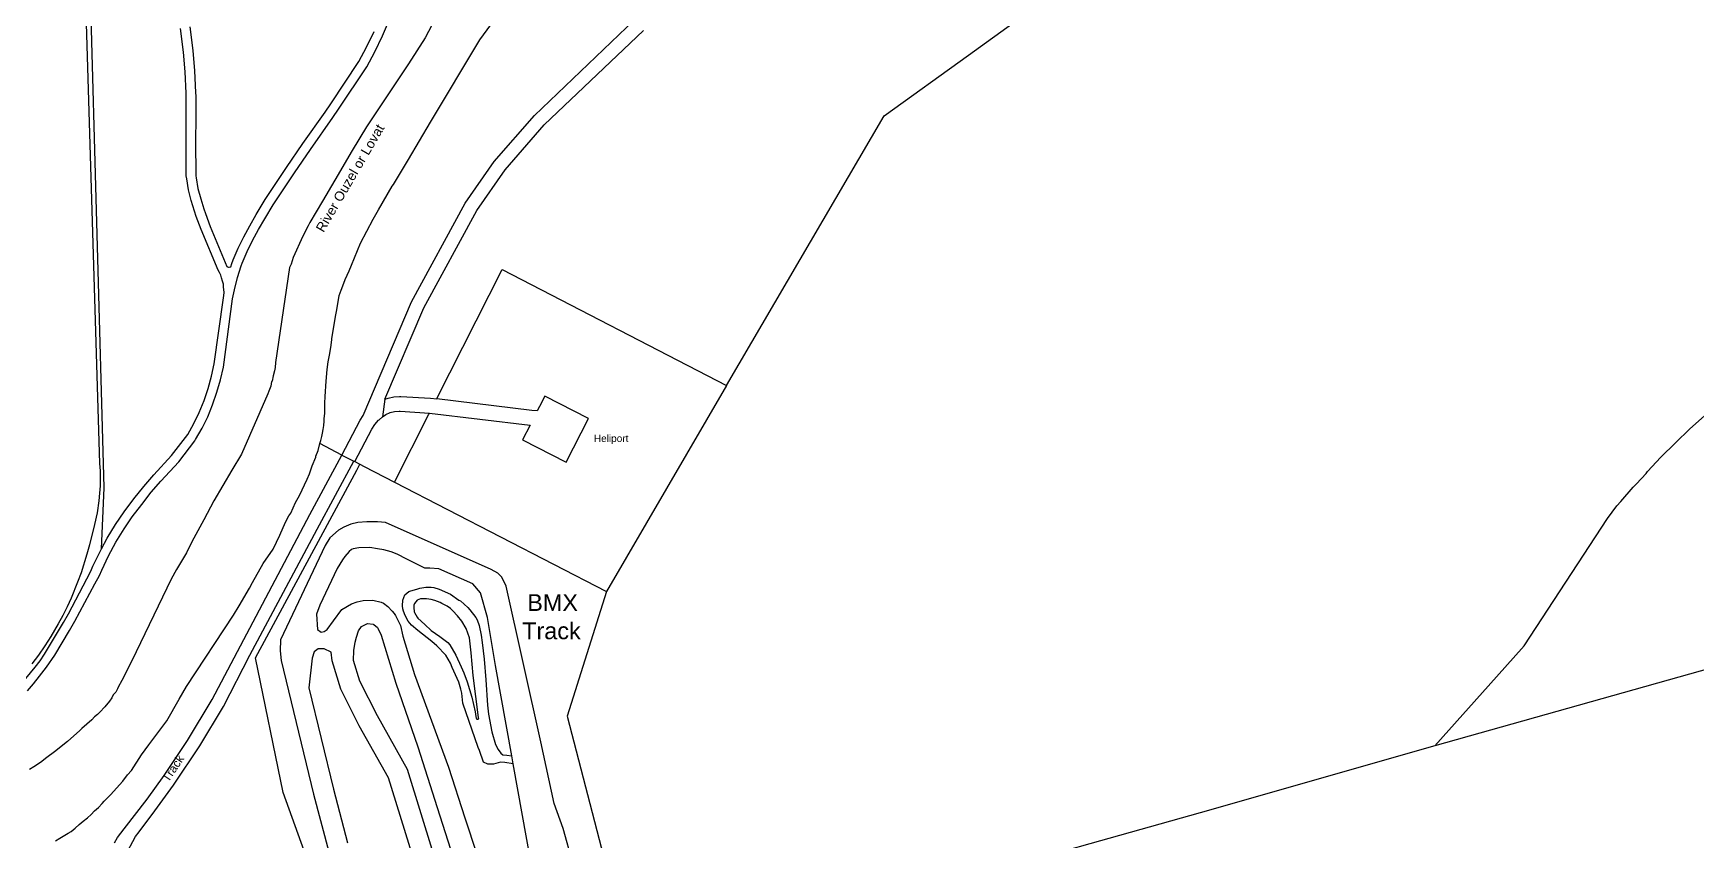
# Model space of a CAD drawing. Header units: millimetres. Extents: x 111502 to 977541, y 8702 to 1044108.
# Drawn here: x 974512.2 to 974859.9, y 476488.6 to 476657.3 of the extents above; entities that cross this region are included whole.
import ezdxf

# ---------------------------------------------------------------- set-up
doc = ezdxf.new("R2010")
doc.units = ezdxf.units.MM
doc.header["$LTSCALE"] = 0.25
doc.layers.add('X HVSS Site Background', color=8, linetype='Continuous')
doc.styles.add('OS Master Map$1$Standard', font='txt')

# ---------------------------------------------------------------- blocks, each defined once
blk = doc.blocks.new('OS MAP')
at = {"layer": 'X HVSS Site Background', "flags": 128}
for points in [[(488304.7, 241212.25), (488307.85, 241108.8), (488307.85, 241108.8), (488307.95, 241107.25), (488307.95, 241107.25), (488307.95, 241104.1), (488307.95, 241104.1), (488307.85, 241102.55), (488307.85, 241102.55), (488307.7, 241100.95), (488307.7, 241100.95), (488307.35, 241098.45), (488307.35, 241098.45), (488306.8, 241096), (488306.8, 241096), (488305.7, 241091.75), (488305.7, 241091.75), (488305.15, 241089.8), (488305.15, 241089.8), (488303.95, 241085.9), (488303.95, 241085.9), (488303.25, 241083.95), (488303.25, 241083.95), (488301.9, 241080.65), (488301.9, 241080.65), (488301.05, 241078.8), (488301.05, 241078.8), (488300.15, 241077), (488300.15, 241077), (488299.2, 241075.25), (488299.2, 241075.25), (488297.65, 241072.6), (488297.65, 241072.6), (488296.4, 241070.65), (488296.4, 241070.65), (488295.05, 241068.75), (488295.05, 241068.75), (488293.65, 241066.9)], [(488292.75, 241061.25), (488294.05, 241062.75), (488294.05, 241062.75), (488295.3, 241064.3), (488295.3, 241064.3), (488296.75, 241066.2), (488296.75, 241066.2), (488298.45, 241068.7), (488298.45, 241068.7), (488301.55, 241073.85), (488301.55, 241073.85), (488302.65, 241075.8), (488302.65, 241075.8), (488306.85, 241083.6), (488306.85, 241083.6), (488307.8, 241085.35), (488307.8, 241085.35), (488308.3, 241086.5), (488308.3, 241086.5), (488309.7, 241089.45), (488309.7, 241089.45), (488311.25, 241092.3), (488311.25, 241092.3), (488312.95, 241095.1), (488312.95, 241095.1), (488314.65, 241097.6), (488314.65, 241097.6), (488316.65, 241100.2), (488316.65, 241100.2), (488318.65, 241102.75), (488318.65, 241102.75), (488320.65, 241105.05), (488320.65, 241105.05), (488324.4, 241109.15), (488324.4, 241109.15), (488327.75, 241113.5), (488327.75, 241113.5), (488327.9, 241113.75), (488327.9, 241113.75), (488329.25, 241116.15), (488329.25, 241116.15), (488330.45, 241118.55), (488330.45, 241118.55), (488331.45, 241121.05), (488331.45, 241121.05), (488332.35, 241123.65), (488332.35, 241123.65), (488333.1, 241126.25), (488333.1, 241126.25), (488333.7, 241128.9), (488333.7, 241128.9), (488335.65, 241143.15), (488335.65, 241143.15), (488336.05, 241145.05), (488336.05, 241145.05), (488336.65, 241147.6), (488336.65, 241147.6), (488337.45, 241150.05), (488337.45, 241150.05), (488337.65, 241150.65), (488337.65, 241150.65), (488338.65, 241153.05), (488338.65, 241153.05), (488339.8, 241155.35), (488339.8, 241155.35), (488341.05, 241157.65), (488341.05, 241157.65), (488342.35, 241159.9), (488342.35, 241159.9), (488344.15, 241162.8), (488344.15, 241162.8), (488346.35, 241166.15), (488346.35, 241166.15), (488348.6, 241169.5), (488348.6, 241169.5), (488351.95, 241174.4), (488351.95, 241174.4), (488356.6, 241181.05), (488356.6, 241181.05), (488357.8, 241182.8), (488357.8, 241182.8), (488363.7, 241191.65), (488363.7, 241191.65), (488365.4, 241194.8), (488365.4, 241194.8), (488367, 241198.15), (488367, 241198.15), (488368.45, 241201.55)], [(488326.7, 241200), (488327.35, 241195.05), (488327.35, 241195.05), (488327.7, 241190.8), (488327.7, 241190.8), (488327.9, 241186.3), (488327.9, 241186.3), (488327.95, 241185.55), (488327.95, 241185.55), (488327.95, 241180.9), (488327.95, 241180.9), (488327.9, 241176.2), (488327.9, 241176.2), (488327.95, 241168.9), (488327.95, 241168.9), (488328, 241168.45), (488328, 241168.45), (488328.4, 241166.25), (488328.4, 241166.25), (488329, 241164.1), (488329, 241164.1), (488329.65, 241161.95), (488329.65, 241161.95), (488329.95, 241161), (488329.95, 241161), (488330.95, 241158.3), (488330.95, 241158.3), (488334.45, 241149.95), (488334.45, 241149.95), (488334.6, 241149.85), (488334.6, 241149.85), (488334.8, 241149.8), (488334.8, 241149.8), (488334.95, 241149.8), (488334.95, 241149.8), (488335.25, 241149.85), (488335.25, 241149.85), (488335.5, 241150.55), (488335.5, 241150.55), (488335.75, 241151.3), (488335.75, 241151.3), (488336.8, 241153.75), (488336.8, 241153.75), (488337.95, 241156.15), (488337.95, 241156.15), (488339.25, 241158.45), (488339.25, 241158.45), (488340.55, 241160.8), (488340.55, 241160.8), (488342.45, 241163.9), (488342.45, 241163.9), (488344.65, 241167.25), (488344.65, 241167.25), (488346.9, 241170.6), (488346.9, 241170.6), (488350.35, 241175.6), (488350.35, 241175.6), (488355, 241182.2), (488355, 241182.2), (488356.15, 241183.9), (488356.15, 241183.9), (488362.05, 241192.8), (488362.05, 241192.8), (488363.6, 241195.75), (488363.6, 241195.75), (488365.2, 241199.05)], [(488353.9, 241112.95), (488354.1, 241113.6), (488354.1, 241113.6), (488354.3, 241114.4), (488354.3, 241114.4), (488354.4, 241115.1), (488354.4, 241115.1), (488354.6, 241115.9), (488354.6, 241115.9), (488354.7, 241116.7), (488354.7, 241116.7), (488354.8, 241117.6), (488354.8, 241117.6), (488354.8, 241118.2), (488354.8, 241118.2), (488354.9, 241119.2), (488354.9, 241119.2), (488354.9, 241121.5), (488354.9, 241121.5), (488355, 241122.6), (488355, 241122.6), (488355, 241122.8), (488355, 241122.8), (488355.2, 241126), (488355.2, 241126), (488355.4, 241128.4), (488355.4, 241128.4), (488355.6, 241130), (488355.6, 241130), (488355.9, 241131.4), (488355.9, 241131.4), (488356.2, 241133), (488356.2, 241133), (488356.4, 241134.6), (488356.4, 241134.6), (488356.4, 241134.9), (488356.4, 241134.9), (488357.2, 241139.8), (488357.2, 241139.8), (488357.4, 241140.9), (488357.4, 241140.9), (488357.9, 241143.9), (488357.9, 241143.9), (488358.3, 241145), (488358.3, 241145), (488359.1, 241147), (488359.1, 241147), (488359.2, 241147.2), (488359.2, 241147.2), (488360, 241149), (488360, 241149), (488360.5, 241150.2), (488360.5, 241150.2), (488362.4, 241154.8), (488362.4, 241154.8), (488365, 241159.8), (488365, 241159.8), (488366.1, 241161.8), (488366.1, 241161.8), (488369, 241166.7), (488369, 241166.7), (488369.3, 241167.1), (488369.3, 241167.1), (488372.4, 241172.3), (488372.4, 241172.3), (488377, 241180.1), (488377, 241180.1), (488387.3, 241197.3), (488387.3, 241197.3), (488389.6, 241200.4)], [(488358.44, 241110.53), (488362.3, 241117.8), (488362.3, 241117.8), (488362.92, 241118.77), (488362.92, 241118.77), (488373.05, 241142.56), (488373.05, 241142.56), (488384.23, 241163.16), (488384.23, 241163.16), (488390.32, 241171.88), (488390.32, 241171.88), (488398.71, 241181.5), (488398.71, 241181.5), (488419.55, 241201.37)], [(488367.48, 241122.19), (488375.63, 241141.31), (488375.63, 241141.31), (488386.67, 241161.65), (488386.67, 241161.65), (488392.58, 241170.12), (488392.58, 241170.12), (488400.78, 241179.52), (488400.78, 241179.52), (488421.49, 241199.26)], [(488378.6, 241202.9), (488375.9, 241197.7), (488375.9, 241197.7), (488372.4, 241192.3), (488372.4, 241192.3), (488363.6, 241179.1), (488363.6, 241179.1), (488360.6, 241174.2), (488360.6, 241174.2), (488357, 241168), (488357, 241168), (488354.4, 241163.6), (488354.4, 241163.6), (488351.8, 241159.1), (488351.8, 241159.1), (488351.4, 241158.4), (488351.4, 241158.4), (488350.3, 241156.3), (488350.3, 241156.3), (488348.3, 241151.8), (488348.3, 241151.8), (488347.9, 241150.4), (488347.9, 241150.4), (488347.5, 241149.7), (488347.5, 241149.7), (488344.6, 241129.9), (488344.6, 241129.9), (488344.5, 241128.8), (488344.5, 241128.8), (488344.4, 241128.1), (488344.4, 241128.1), (488344.1, 241127.1), (488344.1, 241127.1), (488343.9, 241126), (488343.9, 241126), (488343.8, 241125.9), (488343.8, 241125.9), (488343.6, 241124.9), (488343.6, 241124.9), (488343.2, 241123.9), (488343.2, 241123.9), (488343, 241123.3), (488343, 241123.3), (488337.5, 241110.7), (488337.5, 241110.7), (488335.5, 241107.4), (488335.5, 241107.4), (488331.7, 241101), (488331.7, 241101), (488329.6, 241097), (488329.6, 241097), (488327.1, 241092.4), (488327.1, 241092.4), (488326, 241090.1), (488326, 241090.1), (488323.9, 241086.6), (488323.9, 241086.6), (488322.8, 241084.6), (488322.8, 241084.6), (488314.6, 241067.5), (488314.6, 241067.5), (488312.5, 241063.4), (488312.5, 241063.4), (488311.7, 241062), (488311.7, 241062), (488311.6, 241061.7), (488311.6, 241061.7), (488311.2, 241061), (488311.2, 241061), (488310.7, 241060.4), (488310.7, 241060.4), (488310.4, 241059.8), (488310.4, 241059.8), (488309.9, 241059.1), (488309.9, 241059.1), (488308.9, 241057.9), (488308.9, 241057.9), (488308.7, 241057.7), (488308.7, 241057.7), (488308.1, 241057), (488308.1, 241057), (488307.4, 241056.3), (488307.4, 241056.3), (488306.8, 241055.8), (488306.8, 241055.8), (488306.2, 241055.2), (488306.2, 241055.2), (488304.1, 241053.4), (488304.1, 241053.4), (488303.7, 241053), (488303.7, 241053), (488301.1, 241050.7), (488301.1, 241050.7), (488298.4, 241048.5), (488298.4, 241048.5), (488296.8, 241047.3), (488296.8, 241047.3), (488295.5, 241046.3), (488295.5, 241046.3), (488294.1, 241045.4), (488294.1, 241045.4), (488293.2, 241044.8)], [(488471.85, 241181.4), (488489.48, 241194.09), (488489.48, 241194.09), (488500, 241201.65), (488500, 241201.65), (488507.52, 241207.05), (488507.52, 241207.05), (488511.27, 241209.73), (488511.27, 241209.73), (488513.45, 241211.3), (488513.45, 241211.3), (488513.26, 241222.4), (488513.26, 241222.4), (488513.2, 241225.5), (488513.2, 241225.5), (488514.16, 241226.56), (488514.16, 241226.56), (488541.06, 241256.04)], [(488308.25, 241090.95), (488308.8, 241103.7), (488308.8, 241103.7), (488305.9, 241209.6), (488305.9, 241209.6), (488303.55, 241229), (488303.55, 241229), (488304.15, 241234.5), (488304.15, 241234.5), (488314.2, 241247.65)], [(488308.25, 241090.95), (488309.45, 241093.2), (488309.45, 241093.2), (488311.15, 241096), (488311.15, 241096), (488313, 241098.7), (488313, 241098.7), (488315, 241101.35), (488315, 241101.35), (488317.05, 241103.95), (488317.05, 241103.95), (488319.15, 241106.4), (488319.15, 241106.4), (488322.9, 241110.45), (488322.9, 241110.45), (488326.25, 241114.8), (488326.25, 241114.8), (488327.5, 241117.1), (488327.5, 241117.1), (488328.65, 241119.45), (488328.65, 241119.45), (488329.7, 241121.95), (488329.7, 241121.95), (488330.55, 241124.45), (488330.55, 241124.45), (488331.25, 241127), (488331.25, 241127), (488331.8, 241129.6), (488331.8, 241129.6), (488333.7, 241143.4), (488333.7, 241143.4), (488333.8, 241143.9), (488333.8, 241143.9), (488333.85, 241144.5), (488333.85, 241144.5), (488333.75, 241145.7), (488333.75, 241145.7), (488333.7, 241146.25), (488333.7, 241146.25), (488333.55, 241146.85), (488333.55, 241146.85), (488333.35, 241147.55), (488333.35, 241147.55), (488333.15, 241148.1), (488333.15, 241148.1), (488332.9, 241148.65), (488332.9, 241148.65), (488332.6, 241149.15), (488332.6, 241149.15), (488329.05, 241157.65), (488329.05, 241157.65), (488328.05, 241160.4), (488328.05, 241160.4), (488327, 241163.7), (488327, 241163.7), (488326.45, 241165.95), (488326.45, 241165.95), (488326.05, 241168.25), (488326.05, 241168.25), (488325.95, 241168.9), (488325.95, 241168.9), (488325.9, 241176.2), (488325.9, 241176.2), (488325.95, 241180.85), (488325.95, 241180.85), (488325.95, 241185.5), (488325.95, 241185.5), (488325.9, 241186.15), (488325.9, 241186.15), (488325.7, 241190.6), (488325.7, 241190.6), (488325.35, 241194.75), (488325.35, 241194.75), (488324.75, 241199.65)], [(488438.85, 241125.1), (488471.85, 241181.4)], [(488378.32, 241122.29), (488378.35, 241122.35), (488378.35, 241122.35), (488392, 241149.3), (488392, 241149.3), (488438.85, 241125.1)], [(488586.9, 241049.8), (488599.8, 241064.2), (488599.8, 241064.2), (488605.6, 241070.7), (488605.6, 241070.7), (488623, 241097.3), (488623, 241097.3), (488625, 241099.9), (488625, 241099.9), (488625.8, 241100.8), (488625.8, 241100.8), (488628.4, 241103.8), (488628.4, 241103.8), (488629.1, 241104.55), (488629.1, 241104.55), (488631.1, 241106.7), (488631.1, 241106.7), (488631.4, 241107.1), (488631.4, 241107.1), (488634.2, 241110.1), (488634.2, 241110.1), (488637.2, 241113.1), (488637.2, 241113.1), (488640.2, 241116), (488640.2, 241116), (488643.3, 241118.7)], [(488367.48, 241122.19), (488367, 241118.55)], [(488367.48, 241122.19), (488368.15, 241122.45), (488368.15, 241122.45), (488369.35, 241122.7), (488369.35, 241122.7), (488370.55, 241122.8), (488370.55, 241122.8), (488370.8, 241122.8), (488370.8, 241122.8), (488377, 241122.45), (488377, 241122.45), (488378.32, 241122.29)], [(488376.78, 241119.31), (488397.8, 241116.8), (488397.8, 241116.8), (488396.25, 241113.7), (488396.25, 241113.7), (488405.35, 241109.05), (488405.35, 241109.05), (488410, 241118.2), (488410, 241118.2), (488400.9, 241122.85), (488400.9, 241122.85), (488399.8, 241120.7), (488399.8, 241120.7), (488399.3, 241119.75), (488399.3, 241119.75), (488398.15, 241119.85), (488398.15, 241119.85), (488378.32, 241122.29)], [(488438.85, 241125.1), (488413.8, 241082.05)], [(488361.18, 241109.16), (488364.75, 241115.95), (488364.75, 241115.95), (488365.4, 241116.9), (488365.4, 241116.9), (488366.15, 241117.8), (488366.15, 241117.8), (488366.3, 241117.9), (488366.3, 241117.9), (488367, 241118.55)], [(488367, 241118.55), (488367.7, 241119), (488367.7, 241119), (488368.55, 241119.4), (488368.55, 241119.4), (488369.5, 241119.65), (488369.5, 241119.65), (488370.45, 241119.7), (488370.45, 241119.7), (488370.65, 241119.7), (488370.65, 241119.7), (488376.78, 241119.31)], [(488369.45, 241104.89), (488376.65, 241119.05), (488376.65, 241119.05), (488376.78, 241119.31)], [(488298.6, 241029.9), (488299.5, 241030.5), (488299.5, 241030.5), (488301.3, 241031.5), (488301.3, 241031.5), (488301.9, 241031.9), (488301.9, 241031.9), (488302.7, 241032.6), (488302.7, 241032.6), (488303.6, 241033.3), (488303.6, 241033.3), (488304.4, 241034), (488304.4, 241034), (488305.3, 241034.7), (488305.3, 241034.7), (488306.1, 241035.4), (488306.1, 241035.4), (488306.8, 241036.2), (488306.8, 241036.2), (488307.6, 241036.9), (488307.6, 241036.9), (488308.4, 241037.7), (488308.4, 241037.7), (488308.8, 241038.2), (488308.8, 241038.2), (488310.2, 241039.6), (488310.2, 241039.6), (488311.4, 241040.9), (488311.4, 241040.9), (488312.7, 241042.4), (488312.7, 241042.4), (488313.7, 241043.7), (488313.7, 241043.7), (488314.5, 241044.6), (488314.5, 241044.6), (488316.6, 241047.9), (488316.6, 241047.9), (488318.1, 241050), (488318.1, 241050), (488321.9, 241055), (488321.9, 241055), (488324.5, 241059.5), (488324.5, 241059.5), (488326, 241062.2), (488326, 241062.2), (488335.8, 241077.1), (488335.8, 241077.1), (488337, 241079), (488337, 241079), (488339.2, 241082.7), (488339.2, 241082.7), (488339.8, 241083.9), (488339.8, 241083.9), (488342, 241087.9), (488342, 241087.9), (488344.1, 241090.9), (488344.1, 241090.9), (488345.5, 241093.8), (488345.5, 241093.8), (488346.7, 241096.5), (488346.7, 241096.5), (488347.4, 241097.8), (488347.4, 241097.8), (488347.8, 241098.4), (488347.8, 241098.4), (488348.8, 241100.6), (488348.8, 241100.6), (488349.6, 241102.1), (488349.6, 241102.1), (488351.2, 241105.5), (488351.2, 241105.5), (488351.7, 241106.6), (488351.7, 241106.6), (488352.3, 241108.3), (488352.3, 241108.3), (488353, 241110.1), (488353, 241110.1), (488353, 241110.3), (488353, 241110.3), (488353.5, 241111.5), (488353.5, 241111.5), (488353.9, 241112.95)], [(488358.44, 241110.53), (488353.9, 241112.95)], [(488310.95, 241029.5), (488311.6, 241030.65), (488311.6, 241030.65), (488313, 241032.45), (488313, 241032.45), (488317.75, 241038.65), (488317.75, 241038.65), (488321.3, 241043.6), (488321.3, 241043.6), (488326.2, 241050.9), (488326.2, 241050.9), (488331.39, 241059.43), (488331.39, 241059.43), (488351.75, 241098.1), (488351.75, 241098.1), (488358.44, 241110.53)], [(488313.15, 241026.8), (488315.35, 241030.85), (488315.35, 241030.85), (488316.1, 241031.8), (488316.1, 241031.8), (488319.4, 241036.2), (488319.4, 241036.2), (488323.25, 241041.55), (488323.25, 241041.55), (488328.8, 241049.8), (488328.8, 241049.8), (488333.7, 241057.99), (488333.7, 241057.99), (488339.25, 241068.7), (488339.25, 241068.7), (488353.3, 241095.05), (488353.3, 241095.05), (488361, 241109.25)], [(488379.09, 241001.65), (488377.7, 241006.55), (488377.7, 241006.55), (488354.7, 241016.4), (488354.7, 241016.4), (488346.2, 241040.05), (488346.2, 241040.05), (488340.45, 241068.15), (488340.45, 241068.15), (488361.6, 241107.39), (488361.6, 241107.39), (488362.25, 241108.6)], [(488358.44, 241110.53), (488361, 241109.25)], [(488361, 241109.25), (488361.18, 241109.16)], [(488361.18, 241109.16), (488362.25, 241108.6)], [(488362.25, 241108.6), (488363.14, 241108.14), (488363.14, 241108.14), (488369.45, 241104.89)], [(488369.45, 241104.89), (488413.8, 241082.05)], [(488406.73, 241025.26), (488404.7, 241032.48), (488404.7, 241032.48), (488402.88, 241037.74), (488402.88, 241037.74), (488400.07, 241050.61), (488400.07, 241050.61), (488392.84, 241083.15), (488392.84, 241083.15), (488391.9, 241085.03), (488391.9, 241085.03), (488391.06, 241085.87), (488391.06, 241085.87), (488389.7, 241086.61), (488389.7, 241086.61), (488367.6, 241096.43), (488367.6, 241096.43), (488365.94, 241096.6), (488365.94, 241096.6), (488363.69, 241096.6), (488363.69, 241096.6), (488361.84, 241096.41), (488361.84, 241096.41), (488360.38, 241096.08), (488360.38, 241096.08), (488358.92, 241095.48), (488358.92, 241095.48), (488357.8, 241094.83), (488357.8, 241094.83), (488355.95, 241093.21), (488355.95, 241093.21), (488354.99, 241091.64), (488354.99, 241091.64), (488345.66, 241071.93), (488345.66, 241071.93), (488345.56, 241069.62), (488345.56, 241069.62), (488345.77, 241067.63), (488345.77, 241067.63), (488352.58, 241039.66), (488352.58, 241039.66), (488355.73, 241027.6)], [(488377.64, 241027.21), (488372.19, 241044.8), (488372.19, 241044.8), (488365.9, 241056.01), (488365.9, 241056.01), (488362.23, 241063.25), (488362.23, 241063.25), (488360.9, 241067.59), (488360.9, 241067.59), (488360.95, 241069.7), (488360.95, 241069.7), (488361.23, 241071.46), (488361.23, 241071.46), (488361.52, 241072.48), (488361.52, 241072.48), (488361.94, 241073.77), (488361.94, 241073.77), (488362.6, 241074.73), (488362.6, 241074.73), (488363.83, 241075.33), (488363.83, 241075.33), (488365.04, 241075.21), (488365.04, 241075.21), (488365.14, 241075.16), (488365.14, 241075.16), (488365.89, 241074.48), (488365.89, 241074.48), (488366.08, 241074.24), (488366.08, 241074.24), (488366.68, 241072.93), (488366.68, 241072.93), (488369.78, 241062.84), (488369.78, 241062.84), (488374.34, 241049.53), (488374.34, 241049.53), (488378.38, 241036.86), (488378.38, 241036.86), (488384.04, 241019.26)], [(488292.45, 241063.85), (488294.35, 241066.2), (488294.35, 241066.2), (488295.4, 241067.55), (488295.4, 241067.55), (488296.3, 241068.9), (488296.3, 241068.9), (488300.3, 241075.55), (488300.3, 241075.55), (488301.35, 241077.35), (488301.35, 241077.35), (488305.15, 241084.65), (488305.15, 241084.65), (488306, 241086.25), (488306, 241086.25), (488306.45, 241087.3), (488306.45, 241087.3), (488307.9, 241090.25), (488307.9, 241090.25), (488308.25, 241090.95)], [(488393.97, 241047.71), (488390.57, 241066.53), (488390.57, 241066.53), (488388.92, 241076.56), (488388.92, 241076.56), (488387.44, 241081.74), (488387.44, 241081.74), (488385.87, 241083.61), (488385.87, 241083.61), (488378.75, 241086.77), (488378.75, 241086.77), (488376.89, 241086.89), (488376.89, 241086.89), (488375.83, 241086.9), (488375.83, 241086.9), (488372.06, 241088.76), (488372.06, 241088.76), (488370, 241089.83), (488370, 241089.83), (488368.76, 241090.3), (488368.76, 241090.3), (488367.22, 241090.72), (488367.22, 241090.72), (488365.92, 241090.97), (488365.92, 241090.97), (488364.35, 241091.19), (488364.35, 241091.19), (488362.02, 241091.18), (488362.02, 241091.18), (488360.83, 241090.93), (488360.83, 241090.93), (488360.49, 241090.79), (488360.49, 241090.79), (488359.97, 241090.39), (488359.97, 241090.39), (488359.1, 241089.34), (488359.1, 241089.34), (488358.58, 241088.66), (488358.58, 241088.66), (488357.47, 241086.82), (488357.47, 241086.82), (488353.85, 241079.19), (488353.85, 241079.19), (488353.19, 241077.27), (488353.19, 241077.27), (488353.36, 241074.09), (488353.36, 241074.09), (488354.18, 241073.51), (488354.18, 241073.51), (488354.76, 241073.68), (488354.76, 241073.68), (488355.42, 241074.09), (488355.42, 241074.09), (488356.72, 241075.92), (488356.72, 241075.92), (488358.44, 241078.23), (488358.44, 241078.23), (488360.52, 241079.45), (488360.52, 241079.45), (488361.66, 241079.86), (488361.66, 241079.86), (488362.91, 241080.16), (488362.91, 241080.16), (488364.92, 241080.24), (488364.92, 241080.24), (488366.66, 241079.8), (488366.66, 241079.8), (488367.18, 241079.56), (488367.18, 241079.56), (488368.11, 241078.89), (488368.11, 241078.89), (488368.99, 241077.91), (488368.99, 241077.91), (488369.39, 241077.45), (488369.39, 241077.45), (488369.72, 241076.99), (488369.72, 241076.99), (488370.74, 241074.93), (488370.74, 241074.93), (488371.24, 241072.68), (488371.24, 241072.68), (488373.64, 241064.7), (488373.64, 241064.7), (488380.75, 241045.3), (488380.75, 241045.3), (488384.2, 241034.76), (488384.2, 241034.76), (488386.68, 241027.15)], [(488398.05, 241025.16), (488394.28, 241046.02)], [(488394.28, 241046.02), (488392.54, 241046.28), (488392.54, 241046.28), (488391.62, 241046.35), (488391.62, 241046.35), (488390.16, 241045.96), (488390.16, 241045.96), (488389.33, 241045.91), (488389.33, 241045.91), (488388.97, 241045.96), (488388.97, 241045.96), (488388.11, 241046.36), (488388.11, 241046.36), (488387.23, 241048.77), (488387.23, 241048.77), (488387, 241049.41), (488387, 241049.41), (488383.79, 241058.68), (488383.79, 241058.68), (488383.52, 241060.79), (488383.52, 241060.79), (488383.32, 241061.59), (488383.32, 241061.59), (488382.94, 241063.05), (488382.94, 241063.05), (488381.56, 241066.16), (488381.56, 241066.16), (488381.15, 241067.02), (488381.15, 241067.02), (488380.18, 241068.75), (488380.18, 241068.75), (488378.33, 241070.7), (488378.33, 241070.7), (488377.28, 241071.6), (488377.28, 241071.6), (488374.38, 241073.86), (488374.38, 241073.86), (488373.06, 241075.02), (488373.06, 241075.02), (488372.34, 241075.85), (488372.34, 241075.85), (488371.68, 241076.98), (488371.68, 241076.98), (488371.38, 241077.92), (488371.38, 241077.92), (488371.22, 241078.42), (488371.22, 241078.42), (488371.16, 241079.03), (488371.16, 241079.03), (488371.21, 241080.24), (488371.21, 241080.24), (488371.63, 241081.35), (488371.63, 241081.35), (488372.5, 241082.02), (488372.5, 241082.02), (488372.88, 241082.14), (488372.88, 241082.14), (488374.15, 241082.53), (488374.15, 241082.53), (488374.76, 241082.69), (488374.76, 241082.69), (488376, 241082.9), (488376, 241082.9), (488377.12, 241082.91), (488377.12, 241082.91), (488377.71, 241082.84), (488377.71, 241082.84), (488378.84, 241082.54), (488378.84, 241082.54), (488381.15, 241081.45), (488381.15, 241081.45), (488382.95, 241080.24), (488382.95, 241080.24), (488383.26, 241080.04), (488383.26, 241080.04), (488384.78, 241078.65), (488384.78, 241078.65), (488385.24, 241078.17), (488385.24, 241078.17), (488386.48, 241076.62), (488386.48, 241076.62), (488386.76, 241076.13), (488386.76, 241076.13), (488387.2, 241074.89), (488387.2, 241074.89), (488387.61, 241072.89), (488387.61, 241072.89), (488387.8, 241071.38), (488387.8, 241071.38), (488388.25, 241067.86), (488388.25, 241067.86), (488388.57, 241063.56), (488388.57, 241063.56), (488388.95, 241058.27), (488388.95, 241058.27), (488389.15, 241056.38), (488389.15, 241056.38), (488389.79, 241052.71), (488389.79, 241052.71), (488390.59, 241050.03), (488390.59, 241050.03), (488391.16, 241049), (488391.16, 241049), (488391.68, 241048.23), (488391.68, 241048.23), (488392.15, 241047.87), (488392.15, 241047.87), (488392.95, 241047.8), (488392.95, 241047.8), (488393.97, 241047.71)], [(488387.05, 241055.68), (488385.92, 241064.46), (488385.92, 241064.46), (488385.5, 241069.22), (488385.5, 241069.22), (488385.16, 241072.36), (488385.16, 241072.36), (488384.49, 241074.26), (488384.49, 241074.26), (488383.58, 241075.79), (488383.58, 241075.79), (488382.67, 241076.93), (488382.67, 241076.93), (488381.66, 241078.01), (488381.66, 241078.01), (488381.17, 241078.44), (488381.17, 241078.44), (488380.48, 241078.93), (488380.48, 241078.93), (488379.38, 241079.54), (488379.38, 241079.54), (488378.99, 241079.72), (488378.99, 241079.72), (488377.9, 241080.12), (488377.9, 241080.12), (488377.13, 241080.32), (488377.13, 241080.32), (488376.14, 241080.51), (488376.14, 241080.51), (488375.38, 241080.52), (488375.38, 241080.52), (488374.89, 241080.47), (488374.89, 241080.47), (488374.19, 241080.21), (488374.19, 241080.21), (488373.69, 241079.54), (488373.69, 241079.54), (488373.55, 241079.14), (488373.55, 241079.14), (488373.49, 241078.64), (488373.49, 241078.64), (488373.59, 241077.87), (488373.59, 241077.87), (488373.61, 241077.78), (488373.61, 241077.78), (488373.65, 241077.66), (488373.65, 241077.66), (488374.19, 241076.68), (488374.19, 241076.68), (488374.34, 241076.48), (488374.34, 241076.48), (488375.8, 241075.13), (488375.8, 241075.13), (488377.15, 241073.89), (488377.15, 241073.89), (488378.97, 241072.65), (488378.97, 241072.65), (488380.61, 241071.38), (488380.61, 241071.38), (488381.07, 241070.9), (488381.07, 241070.9), (488382.29, 241068.71), (488382.29, 241068.71), (488383.41, 241066.28), (488383.41, 241066.28), (488383.98, 241065.02), (488383.98, 241065.02), (488384.66, 241063.18), (488384.66, 241063.18), (488385.63, 241059.97), (488385.63, 241059.97), (488386.35, 241056.86), (488386.35, 241056.86), (488386.51, 241055.9), (488386.51, 241055.9), (488386.52, 241055.54), (488386.52, 241055.54), (488386.67, 241055.33), (488386.67, 241055.33), (488386.91, 241055.32), (488386.91, 241055.32), (488387.08, 241055.41), (488387.08, 241055.41), (488387.05, 241055.68)], [(488413.8, 241082.05), (488405.55, 241056), (488405.55, 241056), (488419.35, 241002.85)], [(488351.6, 241061.87), (488356.75, 241040.71), (488356.75, 241040.71), (488359.68, 241029.48)], [(488373.38, 241026.43), (488368.22, 241043.09), (488368.22, 241043.09), (488362.11, 241053.98), (488362.11, 241053.98), (488358.23, 241061.64), (488358.23, 241061.64), (488356.43, 241067.53), (488356.43, 241067.53), (488356.24, 241069.32), (488356.24, 241069.32), (488354.76, 241070.06), (488354.76, 241070.06), (488353.52, 241070.06), (488353.52, 241070.06), (488352.7, 241069.4), (488352.7, 241069.4), (488352.29, 241068.09), (488352.29, 241068.09), (488351.6, 241061.87)], [(488780.05, 240943.35), (488766.4, 240994.35), (488766.4, 240994.35), (488765, 241000), (488765, 241000), (488762.15, 241010.4), (488762.15, 241010.4), (488752.12, 241016.68), (488752.12, 241016.68), (488712.35, 241041.6), (488712.35, 241041.6), (488663.45, 241071.3), (488663.45, 241071.3), (488586.9, 241049.8)], [(488586.9, 241049.8), (488537.85, 241035.8), (488537.85, 241035.8), (488514.8, 241029.3), (488514.8, 241029.3), (488500, 241025.1), (488500, 241025.1), (488466.45, 241015.65), (488466.45, 241015.65), (488455.1, 241012.55), (488455.1, 241012.55), (488449.25, 241011), (488449.25, 241011), (488419.35, 241002.85)], [(488394.28, 241046.02), (488393.97, 241047.71)]]:
    blk.add_lwpolyline(points, dxfattribs=at)
at = {"layer": 'X HVSS Site Background', "attachment_point": 7, "style": 'OS Master Map$1$Standard'}
for s, insert, char_height, rotation in [('{\\farial|b0|i0|c0|p34;River Ouzel or Lovat}', (488354.67, 241156.89), 2, 59.8), ('{\\farial|b0|i0|c0|p34;Track}', (488322.22, 241042.02), 1.75, 56.1)]:
    blk.add_mtext(s, dxfattribs=dict(at, insert=insert, char_height=char_height, rotation=rotation))
for s, insert, char_height in [('{\\farial|b0|i0|c0|p34;Heliport}', (488411.15, 241112.81), 1.5), ('{\\farial|b0|i0|c0|p34;BMX}', (488397.23, 241077.95), 3.5), ('{\\farial|b0|i0|c0|p34;Track}', (488396.17, 241072), 3.5)]:
    blk.add_mtext(s, dxfattribs=dict(at, insert=insert, char_height=char_height))

msp = doc.modelspace()

# ---------------------------------------------------------------- block references
at = {"lineweight": 0}
msp.add_blockref('OS MAP', (486218.2, 235458.61), dxfattribs=at)

doc.saveas('drawing.dxf')
